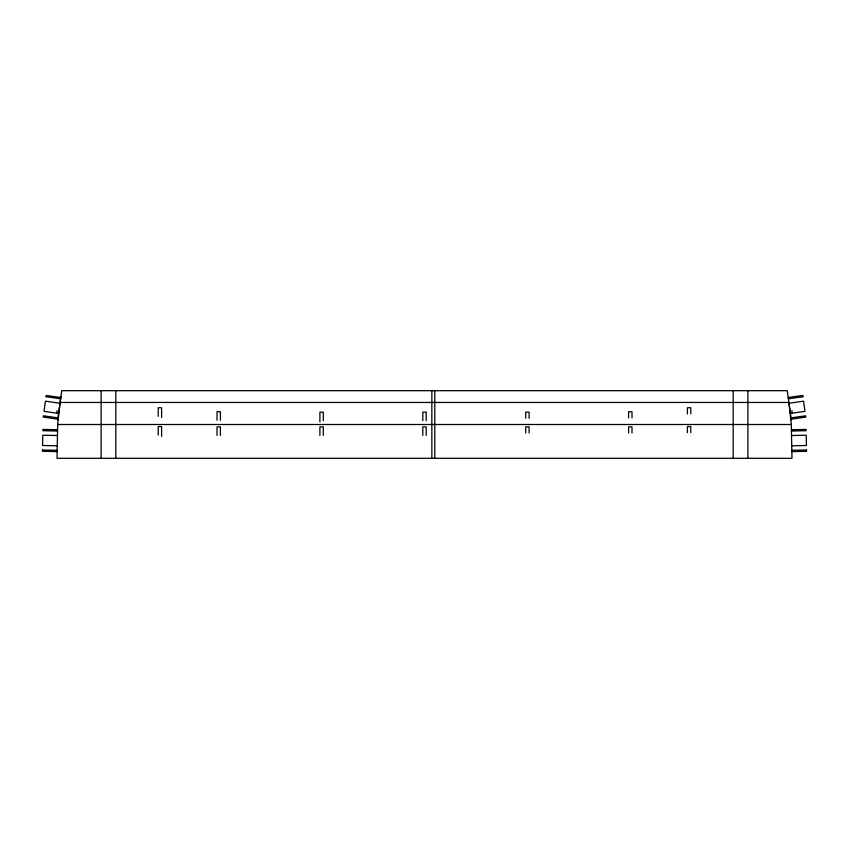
<?xml version="1.0" encoding="UTF-8"?>
<svg xmlns="http://www.w3.org/2000/svg" width="849" height="849" viewBox="0 0 849 849"><rect width="100%" height="100%" fill="white"/><g stroke="black" fill="none" stroke-linecap="round" stroke-linejoin="round"><path stroke-width="1.27" d="M42.471 450.044L42.45 451.275L57.148 451.615M57.69 424.5L57.01 458.311L791.99 458.311L791.31 424.5L788.901 402.447L60.099 402.447L57.69 424.5L791.31 424.5M60.099 402.447L61.744 390.689L787.256 390.689L791.364 419.979M46.069 396.695L46.239 395.485L60.81 397.491M57.636 419.979L60.916 396.685M788.19 397.491L802.751 395.432L802.931 396.695M788.381 398.797L802.931 396.748M789.008 403.233L803.557 401.184L804.99 411.351L790.44 413.421M791.066 417.867L805.627 415.808L805.797 417.082L791.247 419.173M791.417 429.721L806.115 429.424L806.136 430.698L791.438 431.048M791.533 435.526L806.232 435.229L806.433 445.502L791.735 445.81M791.83 450.299L806.529 450.002M791.852 451.615L806.55 451.328L806.529 450.044M57.583 429.721L42.885 429.424L42.864 430.698L57.562 431.048M57.467 435.526L42.768 435.229L42.567 445.502L57.265 445.81M42.471 450.002L57.17 450.299M46.069 396.748L60.619 398.797M59.992 403.233L45.443 401.184L44.01 411.351L58.56 413.421M57.934 417.867L43.373 415.808L43.203 417.082L57.753 419.173M791.99 410.629L791.99 412.731M747.884 390.689L747.884 458.311M733.186 390.689L733.186 458.311M690.789 413.866L690.789 407.743L687.414 407.743L687.393 413.866M690.789 432.682L690.789 426.559L687.414 426.559L687.393 432.682M631.996 417.835L631.996 411.712L628.61 411.712L628.6 417.835M631.996 432.979L631.996 426.856L628.61 426.856L628.6 432.979M529.097 418.281L529.097 412.158L525.711 412.158L525.701 418.281M529.097 432.979L529.097 426.856L525.711 426.856L525.701 432.979M434.794 390.689L434.794 458.311M431.854 390.689L431.854 458.311M426.198 420.722L426.198 412.158L422.823 412.158L422.802 420.722M426.198 435.431L426.198 426.856L422.823 426.856L422.802 435.431M323.299 420.722L323.299 412.158L319.924 412.158L319.903 421.953M323.299 435.431L323.299 426.856L319.924 426.856L319.903 435.431M220.4 420.287L220.4 411.712L217.026 411.712L217.004 420.287M220.4 435.431L220.4 426.856L217.026 426.856L217.004 435.431M161.607 417.538L161.607 407.743L158.232 407.743L158.211 416.318M161.607 436.354L161.607 426.559L158.232 426.559L158.211 435.134M115.814 390.689L115.814 458.311M101.116 390.689L101.116 458.311M57.01 410.629L57.01 412.731"/></g></svg>
